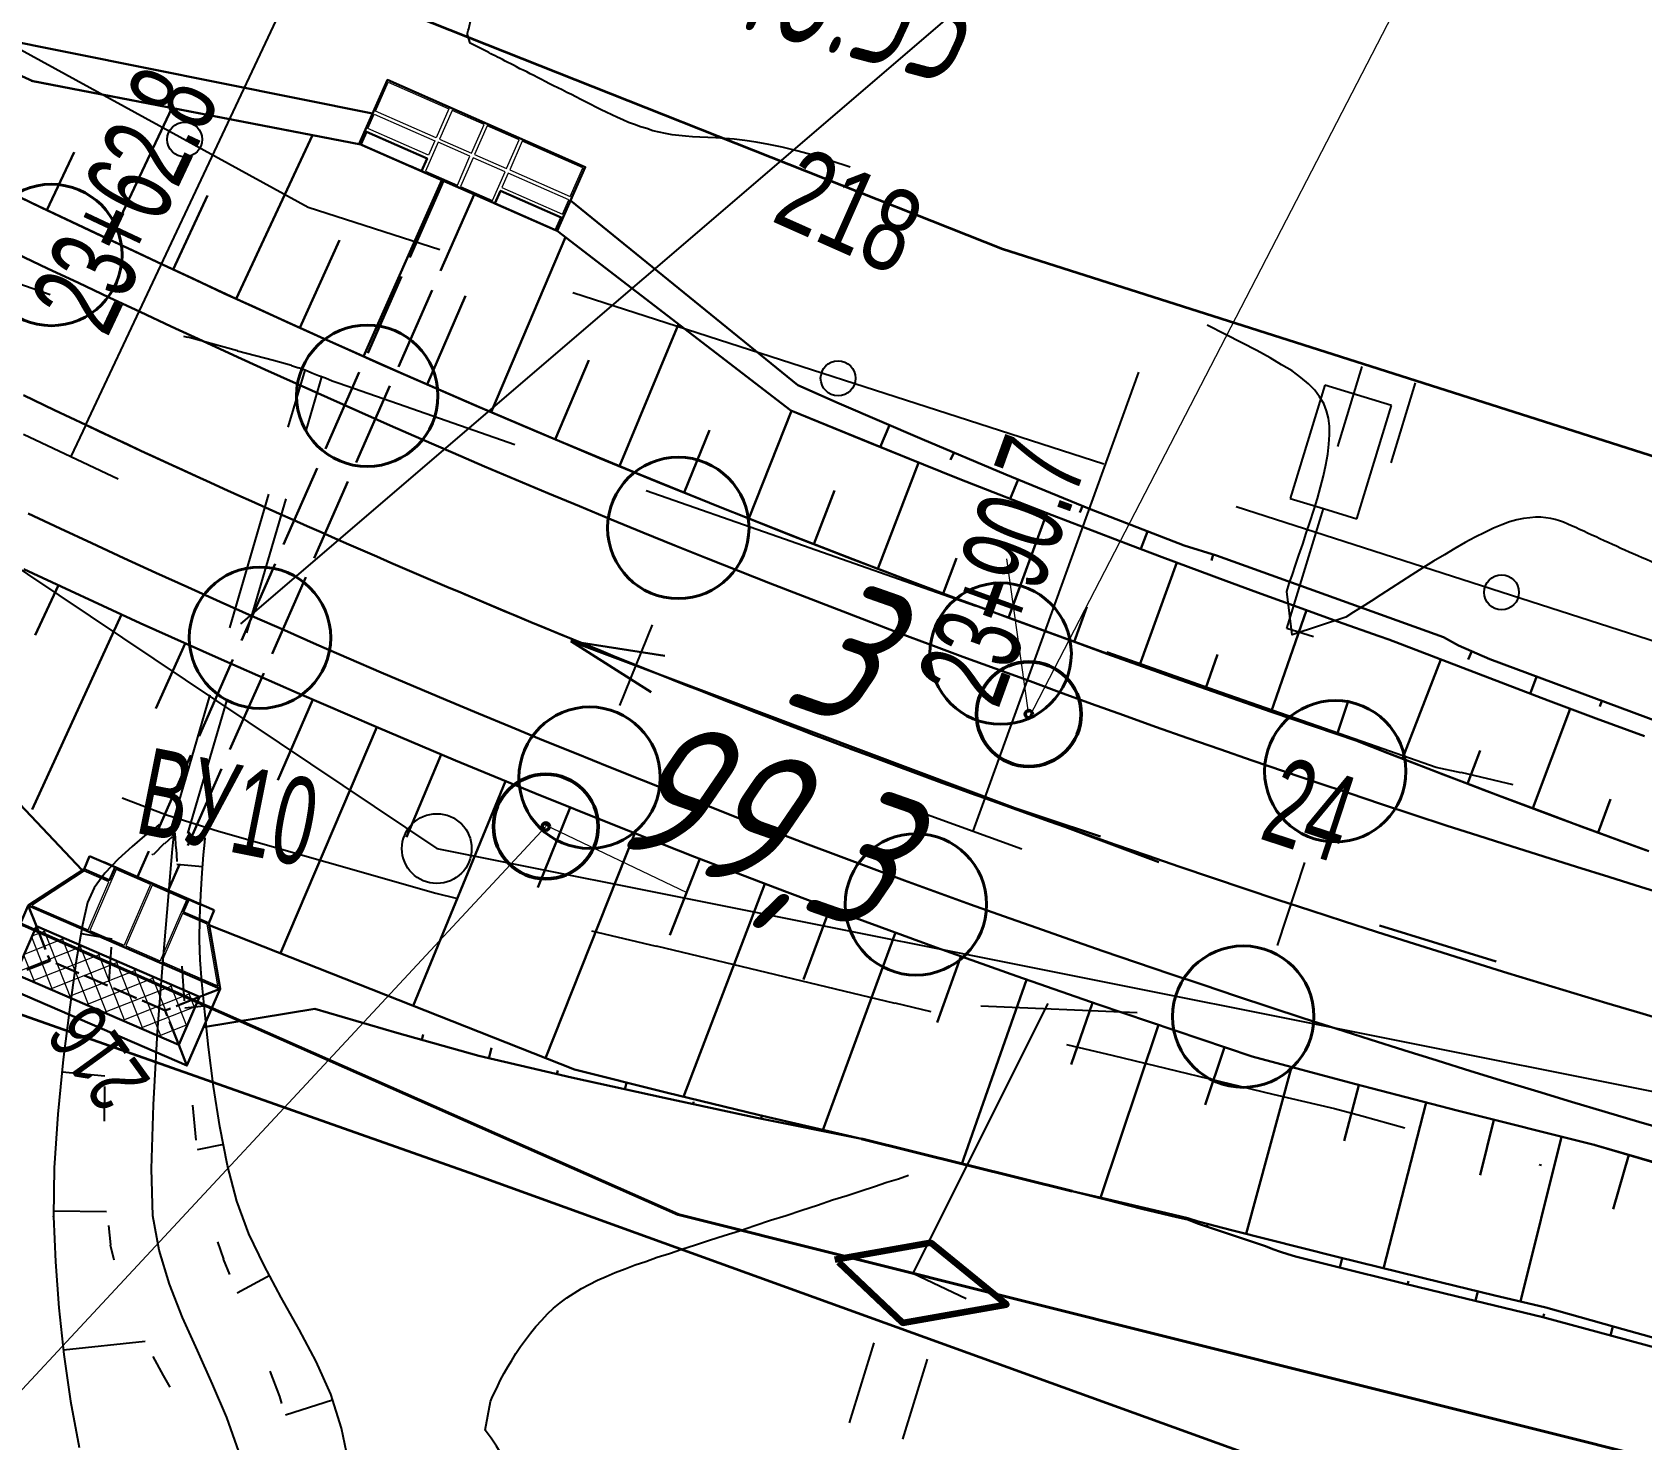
# Model space of a CAD drawing. Header units: millimetres. Extents: x -1799 to 6962, y -1020 to 4121.
# Drawn here: x 418.91 to 465.08, y 3120.15 to 3160.53 of the extents above; entities that cross this region are included whole.
import ezdxf

# ---------------------------------------------------------------- set-up
doc = ezdxf.new("R2010")
doc.units = ezdxf.units.MM
for name, pattern in [('ACAD_ISO02W100', [15, 12, -3]), ('CONTI', [0]), ('STROT', [1.7, 0.5, -1.2])]:
    doc.linetypes.add(name, pattern=pattern)
for name, color, linetype, lineweight in [('10', 1, 'Continuous', 35), ('геология', 7, 'Continuous', 20), ('КОПИЯ_ОСЬ_13_ОТКОСЫ', 7, 'Continuous', 30), ('Огражд-перила', 1, 'ограждение2', 40), ('ОСЬ_ВЕРХ_ПОКРЫТИЯ_ГРАНИЦЫ_ПОЛОС', 7, 'Continuous', 30), ('ОСЬ_ВЕРХ_ПОКРЫТИЯ_ОСЬ', 1, 'Continuous', 30), ('Трубы мет.', 7, 'ACAD_ISO02W100', 30), ('Уклоны ПЧ', 5, 'Continuous', 30)]:
    doc.layers.add(name, color=color, linetype=linetype, lineweight=lineweight)
for name, color, linetype in [('_Ростелеком', 6, 'Continuous'), ('GOR_BDEFAULT', 212, 'CONTI'), ('OBRIVDEFAULT', 32, 'CONTI'), ('PI_OTDEFAULT', 172, 'CONTI'), ('PI_TTDEFAULT', 5, 'CONTI'), ('PLN_O', 7, 'CONTI'), ('SIT_LDEFAULT', 7, 'CONTI'), ('USLZNDEFAULT', 7, 'CONTI'), ('ZAPSKDEFAULT', 7, 'CONTI'), ('КОПИЯ_ОСЬ_ТАНГЕНСЫ', 1, 'Continuous'), ('ОСЬ_ВЕРХ_ПОКРЫТИЯ_ПИКЕТЫ', 1, 'Continuous'), ('ОСЬ_ВЕРХ_ПОКРЫТИЯ_РАЗБИВКА_КРИВ', 1, 'Continuous'), ('ОСЬ_ВЕРХ_ПОКРЫТИЯ_ТАНГЕНСЫ', 1, 'Continuous'), ('разметка', 7, 'Continuous')]:
    doc.layers.add(name, color=color, linetype=linetype)
doc.styles.add('eskd', font='spds.shx', dxfattribs={"width": 1.2, "oblique": 15})
doc.styles.add('SHRFT', font='TXT', dxfattribs={"width": 3.5})
doc.styles.get("Standard").update_dxf_attribs({"font": 'arial.ttf'})
doc.styles.add('STYLE1', font='romand.shx', dxfattribs={"width": 0.9})
doc.styles.add('ГОСТ', font='', dxfattribs={"oblique": 15, "height": 4})
doc.styles.get('ГОСТ').set_extended_font_data('GOST type A')
doc.linetypes.add('кабель_связи_проект.', pattern='A,10,-1,["/",STYLE1,S=3,R=0,X=0,Y=-1.5],-4.1', length=15.1)
doc.linetypes.add('ограждение2', pattern='A,0.25,-0.1,[132,ltypeshp.shx,S=0.1,R=0,X=-0.1,Y=0],-0.1,1', length=1.45)

# ---------------------------------------------------------------- blocks, each defined once
blk = doc.blocks.new('BL_2011')
at = {"color": 0}
for p, q in [((0, 0), (0, 2.4)), ((1.6, 0), (1.6, 2.4))]:
    blk.add_line(p, q, dxfattribs=at)
blk = doc.blocks.new('BL_12')
at = {"color": 0}
for p, q in [((1, 7), (-1, 7)), ((-1, 7), (-1, 3.6)), ((1, 3.6), (1, 7)), ((-1, 3.6), (0, 3.6)), ((0, 0), (0, 3.6)), ((0, 3.6), (1, 3.6)), ((0.8, 0), (0, 0))]:
    blk.add_line(p, q, dxfattribs=at)
blk = doc.blocks.new('7')
at = {"layer": 'Огражд-перила', "linetype": 'Continuous'}
blk.add_circle((0, 0), 2.028, dxfattribs=at)
blk = doc.blocks.new('A$C26264B13')
at = {"layer": 'Трубы мет.', "linetype": 'Continuous'}
for points in [[(0, 31), (-20, 31), (-20, -31), (0, -31)], [(0, 30.5), (-4, 30.5), (-4, 11.5), (0, 11.5)], [(0, -30.5), (-4, -30.5), (-4, -11.5), (0, -11.5)]]:
    blk.add_lwpolyline(points, close=True, dxfattribs=at)
at = {"layer": 'Трубы мет.', "linetype": 'Continuous', "lineweight": 0}
for points in [[(-10.5, 30.5), (-19.5, 30.5), (-19.5, 11.5), (-10.5, 11.5)], [(-5, 30.5), (-9.5, 30.5), (-9.5, 11.5), (-5, 11.5)], [(-10.5, 10.5), (-19.5, 10.5), (-19.5, 0.5), (-10.5, 0.5)], [(-0.5, 10.5), (-9.5, 10.5), (-9.5, 0.5), (-0.5, 0.5)], [(-10.5, -0.5), (-19.5, -0.5), (-19.5, -10.5), (-10.5, -10.5)], [(-0.5, -0.5), (-9.5, -0.5), (-9.5, -10.5), (-0.5, -10.5)], [(-10.5, -30.5), (-19.5, -30.5), (-19.5, -11.5), (-10.5, -11.5)], [(-5, -30.5), (-9.5, -30.5), (-9.5, -11.5), (-5, -11.5)]]:
    blk.add_lwpolyline(points, close=True, dxfattribs=at)
blk = doc.blocks.new('A$C25637593')
at = {"layer": 'Трубы мет.', "linetype": 'Continuous', "lineweight": 0}
h = blk.add_hatch(dxfattribs=at)
h.set_pattern_fill('ANSI37', color=256, scale=64, angle=180, style=0)
h.set_pattern_definition([(225, (2253.2026, 3680.535), (5.656854, -5.656854), []), (315, (2253.2026, 3680.535), (5.656854, 5.656854), [])])
h.paths.add_polyline_path([(49, 51), (79, 51), (79, -51), (49, -51)])
at = {"layer": 'Трубы мет.', "linetype": 'Continuous'}
for points in [[(8, -39), (8, -39), (40, -60), (40, -60), (40, 60), (8, 39), (8, 39)], [(40, 60), (49, 51)], [(88, 60), (79, 51)], [(0, 39), (0, 23), (0, 0), (0, -23), (0, -39)], [(0, 23), (8, 23), (8, 39), (0, 39)], [(0, -23), (8, -23), (8, -39), (0, -39)], [(40, -60), (49, -51)], [(79, -51), (88, -60)]]:
    blk.add_lwpolyline(points, dxfattribs=at)
at = {"layer": 'Трубы мет.', "linetype": 'Continuous', "lineweight": 0}
for points in [[(39, 23), (39, 58.15), (9, 38.46), (9, 23)], [(9, -23), (9, -38.46), (39, -58.15), (39, -23)]]:
    blk.add_lwpolyline(points, close=True, dxfattribs=at)
at = {"layer": 'Трубы мет.', "linetype": 'Continuous'}
for points in [[(40, 60), (88, 60), (88, -60), (40, -60)], [(49, 51), (79, 51), (79, -51), (49, -51)]]:
    blk.add_lwpolyline(points, close=True, dxfattribs=at)
at = {"layer": 'Трубы мет.', "ltscale": 1.2}
for points in [[(49, 51), (64, 36)], [(79, 51), (64, 36)], [(64, 36), (64, -36)], [(49, -51), (64, -36)], [(64, -36), (79, -51)]]:
    blk.add_lwpolyline(points, dxfattribs=at)
at = {"layer": 'Трубы мет.', "linetype": 'Continuous', "lineweight": 0}
for points in [[(1, 22), (39, 22)], [(1, 22), (1, 0.5)], [(39, 0.5), (39, 22)], [(1, 0.5), (39, 0.5)], [(1, -0.5), (39, -0.5)], [(1, -0.5), (1, -22)], [(39, -22), (39, -0.5)], [(1, -22), (39, -22)]]:
    blk.add_lwpolyline(points, dxfattribs=at)
blk = doc.blocks.new('A$C2E0C0355')
at = {"lineweight": 30, "ltscale": 7}
blk.add_blockref('A$C25637593', (0, 0), dxfattribs=at)
blk = doc.blocks.new('Стрелка')
at = {"layer": 'Уклоны ПЧ', "ltscale": 2}
for points in [[(-0.023, -0.048), (-0.023, 17.972)], [(-0.023, -0.048), (-0.578, 2.622)], [(-0.023, -0.048), (0.532, 2.622)]]:
    blk.add_lwpolyline(points, dxfattribs=at)

msp = doc.modelspace()

# ---------------------------------------------------------------- linework, layer by layer
at = {"linetype": 'Continuous'}
msp.add_lwpolyline([(424.891, 3143.555), (482.601, 3193.023), (482.663, 3193.004)], dxfattribs=at)
at = {"layer": '10'}
for points in [[(-360.394, 3343.983), (-65.034, 3344.873), (87.156, 3350.873), (108.636, 3348.193), (148.576, 3330.113), (255.096, 3267.823), (280.326, 3251.413), (314.646, 3229.093), (366.256, 3197.313), (410.916, 3168.513), (446.736, 3154.313), (486.346, 3141.693), (517.016, 3127.883), (586.846, 3116.463), (604.336, 3112.893), (723.306, 3088.593), (842.106, 3064.313), (1030.226, 3025.883), (1104.976, 3010.613)], [(1051.206, 3001.583), (974.506, 3016.913), (912.266, 3029.913), (802.716, 3052.773), (731.246, 3067.833), (636.776, 3087.133), (493.456, 3112.213), (494.986, 3106.723), (485.316, 3108.343), (431.466, 3127.803), (399.286, 3139.153), (370.146, 3158.463), (256.956, 3237.543), (178.326, 3282.643), (135.316, 3306.773), (116.466, 3313.343), (93.106, 3317.063), (-267.684, 3313.813), (-292.894, 3314.103), (-344.734, 3319.753)]]:
    msp.add_lwpolyline(points, dxfattribs=at)
at = {"layer": '_Ростелеком', "linetype": 'кабель_связи_проект.', "lineweight": 40, "ltscale": 0.25}
msp.add_lwpolyline([(-352.028, 3321.936), (-297.634, 3315.251), (-195.845, 3318.278), (-97.479, 3322.38), (-4.692, 3324.984), (27.74, 3325.193), (61.866, 3322.861), (98.788, 3316.913), (116.517, 3313.689), (135.623, 3307.069), (148.036, 3301.674), (187.177, 3282.715), (226.028, 3259.145), (267.566, 3231.164), (320.962, 3194.89), (385.803, 3152.73), (396.282, 3145.909), (411.1, 3138.253), (437.432, 3126.614), (493.481, 3112.576), (557.684, 3101.613)], dxfattribs=at)
at = {"layer": '_Ростелеком', "ltscale": 0.25}
for points in [[(448.04, 3132.667), (444.168, 3124.927), (445.699, 3124.207)], [(446.119, 3132.598), (450.598, 3132.408)]]:
    msp.add_lwpolyline(points, dxfattribs=at)
at = {"layer": '_Ростелеком', "lineweight": 100, "ltscale": 0.25}
msp.add_lwpolyline([(442.03, 3125.241), (443.871, 3123.509), (446.857, 3124.031), (444.687, 3125.796), (441.929, 3125.308)], dxfattribs=at)
at = {"layer": 'GOR_BDEFAULT', "color": 212, "flags": 128}
for points, elevation in [([(442.372, 3156.659), (441.812, 3156.839), (441.312, 3156.999), (440.842, 3157.119), (440.422, 3157.229), (440.032, 3157.309), (439.672, 3157.369), (439.352, 3157.419), (439.042, 3157.459), (438.772, 3157.479), (438.512, 3157.499), (438.282, 3157.509), (438.052, 3157.519), (437.842, 3157.529), (437.642, 3157.539), (437.452, 3157.559), (437.262, 3157.579), (437.072, 3157.619), (436.892, 3157.659), (436.712, 3157.699), (436.532, 3157.759), (436.352, 3157.809), (436.182, 3157.879), (436.012, 3157.939), (435.852, 3158.009), (435.692, 3158.079), (435.532, 3158.159), (435.372, 3158.229), (435.222, 3158.299), (435.072, 3158.379), (434.932, 3158.449), (434.782, 3158.529), (434.642, 3158.599), (434.502, 3158.669), (434.372, 3158.739), (434.242, 3158.799), (434.112, 3158.869), (433.982, 3158.929), (433.862, 3158.989), (433.742, 3159.049), (433.622, 3159.109), (433.512, 3159.169), (433.402, 3159.229), (433.292, 3159.279), (433.192, 3159.329), (433.092, 3159.389), (432.992, 3159.439), (432.892, 3159.479), (432.802, 3159.529), (432.712, 3159.579), (432.632, 3159.619), (432.552, 3159.659), (432.472, 3159.699), (432.392, 3159.739), (432.322, 3159.779), (432.252, 3159.809), (432.182, 3159.849), (432.122, 3159.879), (432.062, 3159.909), (432.002, 3159.939), (431.952, 3159.969), (431.472, 3160.209), (431.392, 3160.459), (431.392, 3160.499), (431.402, 3160.539), (431.412, 3160.579), (431.432, 3160.619), (431.442, 3160.669), (431.452, 3160.709), (431.462, 3160.759), (431.472, 3160.799), (431.482, 3160.839), (431.492, 3160.869), (431.502, 3160.899), (431.502, 3160.929), (431.512, 3160.949)], 218), ([(538.222, 3124.879), (538.102, 3124.919), (537.962, 3124.969), (537.812, 3125.029), (537.642, 3125.089), (537.472, 3125.159), (537.282, 3125.219), (537.082, 3125.299), (536.882, 3125.369), (536.662, 3125.449), (536.442, 3125.529), (536.212, 3125.609), (535.982, 3125.699), (535.742, 3125.779), (535.502, 3125.869), (535.262, 3125.959), (535.012, 3126.039), (534.772, 3126.129), (534.522, 3126.219), (534.272, 3126.309), (534.022, 3126.389), (533.772, 3126.479), (533.522, 3126.559), (533.272, 3126.639), (533.022, 3126.719), (532.772, 3126.799), (532.522, 3126.879), (532.272, 3126.949), (532.022, 3127.019), (531.782, 3127.089), (531.532, 3127.149), (531.292, 3127.209), (531.052, 3127.269), (530.812, 3127.329), (530.572, 3127.379), (530.332, 3127.429), (530.082, 3127.479), (529.842, 3127.529), (529.592, 3127.579), (529.352, 3127.639), (529.092, 3127.689), (528.842, 3127.739), (528.582, 3127.799), (528.312, 3127.849), (528.042, 3127.919), (527.762, 3127.979), (527.482, 3128.049), (527.192, 3128.119), (526.902, 3128.199), (526.602, 3128.279), (526.292, 3128.359), (525.982, 3128.439), (525.672, 3128.529), (525.362, 3128.619), (525.042, 3128.709), (524.732, 3128.799), (524.412, 3128.889), (524.092, 3128.979), (523.772, 3129.079), (523.462, 3129.169), (523.142, 3129.259), (522.832, 3129.359), (522.522, 3129.449), (522.212, 3129.539), (521.912, 3129.639), (521.602, 3129.729), (521.302, 3129.819), (521.002, 3129.909), (520.712, 3129.999), (520.412, 3130.089), (520.122, 3130.179), (519.832, 3130.269), (519.542, 3130.359), (519.252, 3130.439), (518.972, 3130.529), (518.692, 3130.609), (518.412, 3130.699), (518.132, 3130.779), (517.862, 3130.869), (517.592, 3130.949), (517.312, 3131.029), (517.052, 3131.119), (516.782, 3131.199), (516.512, 3131.279), (516.252, 3131.359), (515.992, 3131.439), (515.732, 3131.519), (515.482, 3131.599), (515.222, 3131.669), (514.972, 3131.749), (514.722, 3131.829), (514.472, 3131.909), (514.222, 3131.979), (513.982, 3132.059), (513.732, 3132.139), (513.492, 3132.209), (513.252, 3132.279), (513.012, 3132.359), (512.772, 3132.429), (512.532, 3132.499), (512.292, 3132.569), (512.062, 3132.639), (511.822, 3132.699), (511.582, 3132.769), (511.342, 3132.829), (511.112, 3132.889), (510.872, 3132.949), (510.632, 3133.009), (510.392, 3133.069), (510.152, 3133.119), (509.912, 3133.179), (509.672, 3133.229), (509.432, 3133.279), (509.182, 3133.329), (508.942, 3133.379), (508.702, 3133.429), (508.452, 3133.479), (508.202, 3133.529), (507.962, 3133.579), (507.712, 3133.629), (507.462, 3133.679), (507.202, 3133.729), (506.952, 3133.779), (506.702, 3133.829), (506.442, 3133.879), (506.182, 3133.939), (505.932, 3133.989), (505.672, 3134.039), (505.412, 3134.089), (505.152, 3134.149), (504.892, 3134.199), (504.622, 3134.249), (504.362, 3134.309), (504.102, 3134.359), (503.832, 3134.419), (503.572, 3134.469), (503.302, 3134.529), (503.032, 3134.579), (502.772, 3134.639), (502.492, 3134.699), (502.222, 3134.759), (501.942, 3134.819), (501.652, 3134.879), (501.362, 3134.949), (501.072, 3135.019), (500.762, 3135.089), (500.452, 3135.159), (500.132, 3135.239), (499.802, 3135.329), (499.462, 3135.419), (499.112, 3135.509), (498.752, 3135.609), (498.382, 3135.709), (498.002, 3135.819), (497.622, 3135.929), (497.222, 3136.039), (496.832, 3136.159), (496.432, 3136.269), (496.032, 3136.389), (495.642, 3136.499), (495.242, 3136.609), (494.852, 3136.729), (494.472, 3136.829), (494.102, 3136.939), (493.732, 3137.039), (493.372, 3137.139), (493.032, 3137.229), (492.692, 3137.319), (492.372, 3137.399), (492.062, 3137.479), (491.762, 3137.549), (491.462, 3137.629), (491.172, 3137.689), (490.892, 3137.759), (490.622, 3137.819), (490.352, 3137.879), (490.092, 3137.939), (489.832, 3137.989), (489.572, 3138.049), (489.322, 3138.099), (489.072, 3138.159), (488.812, 3138.209), (488.562, 3138.259), (488.322, 3138.319), (488.072, 3138.369), (487.822, 3138.419), (487.582, 3138.469), (487.332, 3138.529), (487.092, 3138.579), (486.852, 3138.629), (486.612, 3138.679), (486.372, 3138.729), (486.132, 3138.779), (485.902, 3138.829), (485.662, 3138.879), (485.432, 3138.929), (485.202, 3138.979), (484.982, 3139.029), (484.752, 3139.079), (484.532, 3139.129), (484.312, 3139.179), (484.092, 3139.219), (483.872, 3139.269), (483.662, 3139.309), (483.442, 3139.359), (483.232, 3139.399), (483.032, 3139.449), (482.822, 3139.489), (482.622, 3139.529), (482.422, 3139.579), (482.222, 3139.619), (482.032, 3139.659), (481.842, 3139.699), (481.652, 3139.739), (481.462, 3139.769), (481.282, 3139.809), (481.102, 3139.849), (480.922, 3139.889), (480.752, 3139.929), (480.582, 3139.979), (480.412, 3140.019), (480.242, 3140.069), (480.082, 3140.109), (479.922, 3140.159), (479.762, 3140.209), (479.612, 3140.259), (479.452, 3140.319), (479.312, 3140.379), (479.162, 3140.439), (479.022, 3140.499), (478.882, 3140.559), (478.742, 3140.629), (478.602, 3140.689), (478.472, 3140.759), (478.342, 3140.829), (478.202, 3140.899), (478.082, 3140.969), (477.952, 3141.039), (477.822, 3141.109), (477.702, 3141.179), (477.572, 3141.249), (477.452, 3141.319), (477.322, 3141.379), (477.202, 3141.449), (477.082, 3141.519), (476.962, 3141.589), (476.842, 3141.649), (476.722, 3141.719), (476.602, 3141.779), (476.492, 3141.849), (476.372, 3141.909), (476.262, 3141.969), (476.142, 3142.039), (476.032, 3142.099), (475.912, 3142.159), (475.802, 3142.219), (475.692, 3142.279), (475.572, 3142.339), (475.462, 3142.399), (475.342, 3142.459), (475.222, 3142.519), (475.092, 3142.579), (474.962, 3142.639), (474.822, 3142.689), (474.682, 3142.749), (474.522, 3142.809), (474.352, 3142.859), (474.182, 3142.909), (473.982, 3142.969), (473.782, 3143.019), (473.562, 3143.069), (473.332, 3143.119), (473.082, 3143.169), (472.822, 3143.219), (472.552, 3143.269), (472.272, 3143.319), (471.982, 3143.369), (471.692, 3143.419), (471.402, 3143.469), (471.112, 3143.519), (470.822, 3143.569), (470.542, 3143.619), (470.262, 3143.669), (469.992, 3143.719), (469.722, 3143.769), (469.472, 3143.829), (469.242, 3143.879), (469.012, 3143.929), (468.802, 3143.989), (468.602, 3144.039), (468.412, 3144.099), (468.232, 3144.149), (468.062, 3144.209), (467.902, 3144.269), (467.742, 3144.319), (467.592, 3144.379), (467.442, 3144.439), (467.302, 3144.499), (467.162, 3144.549), (467.032, 3144.609), (466.892, 3144.669), (466.762, 3144.729), (466.622, 3144.779), (466.492, 3144.839), (466.362, 3144.899), (466.232, 3144.949), (466.102, 3145.009), (465.972, 3145.059), (465.842, 3145.119), (465.712, 3145.169), (465.582, 3145.229), (465.462, 3145.289), (465.332, 3145.339), (465.212, 3145.399), (465.082, 3145.449), (464.962, 3145.509), (464.832, 3145.559), (464.712, 3145.609), (464.592, 3145.669), (464.472, 3145.719), (464.352, 3145.779), (464.232, 3145.829), (464.112, 3145.889), (463.992, 3145.939), (463.872, 3145.989), (463.762, 3146.049), (463.642, 3146.099), (463.522, 3146.159), (463.412, 3146.209), (463.292, 3146.259), (463.182, 3146.319), (463.062, 3146.369), (462.952, 3146.419), (462.832, 3146.469), (462.712, 3146.509), (462.592, 3146.549), (462.462, 3146.579), (462.322, 3146.599), (462.182, 3146.619), (462.022, 3146.619), (461.862, 3146.599), (461.682, 3146.579), (461.492, 3146.539), (461.282, 3146.479), (461.062, 3146.399), (460.822, 3146.299), (460.572, 3146.179), (460.292, 3146.039), (460.012, 3145.889), (459.712, 3145.719), (459.412, 3145.539), (459.102, 3145.349), (458.792, 3145.159), (458.482, 3144.959), (458.182, 3144.769), (457.882, 3144.579), (457.592, 3144.389), (457.312, 3144.209), (457.052, 3144.039), (456.802, 3143.889), (456.582, 3143.749), (455.042, 3143.239), (454.892, 3144.479), (454.962, 3144.709), (455.052, 3144.969), (455.142, 3145.239), (455.242, 3145.529), (455.352, 3145.839), (455.452, 3146.159), (455.562, 3146.489), (455.672, 3146.819), (455.772, 3147.149), (455.862, 3147.479), (455.942, 3147.799), (456.012, 3148.119), (456.072, 3148.419), (456.102, 3148.709), (456.122, 3148.979), (456.122, 3149.229), (456.092, 3149.459), (456.032, 3149.669), (455.952, 3149.879), (455.832, 3150.069), (455.692, 3150.259), (455.512, 3150.439), (455.292, 3150.619), (455.042, 3150.809), (454.742, 3150.989), (454.412, 3151.189), (454.032, 3151.399), (453.602, 3151.619), (453.132, 3151.859), (452.612, 3152.119)], 218), ([(435.552, 3117.079), (435.142, 3117.229), (434.772, 3117.369), (434.442, 3117.509), (434.162, 3117.639), (433.922, 3117.769), (433.712, 3117.889), (433.542, 3117.999), (433.402, 3118.109), (433.282, 3118.219), (433.182, 3118.309), (433.102, 3118.409), (433.042, 3118.489), (432.992, 3118.579), (432.952, 3118.649), (432.922, 3118.719), (432.632, 3119.279), (432.412, 3119.649), (432.222, 3119.969), (432.072, 3120.199), (431.902, 3120.429), (432.052, 3121.249), (432.112, 3121.389), (432.182, 3121.539), (432.262, 3121.699), (432.342, 3121.869), (432.442, 3122.059), (432.552, 3122.239), (432.662, 3122.429), (432.782, 3122.629), (432.912, 3122.829), (433.052, 3123.019), (433.202, 3123.209), (433.352, 3123.399), (433.522, 3123.579), (433.692, 3123.759), (433.862, 3123.929), (434.052, 3124.079), (434.242, 3124.219), (434.452, 3124.359), (434.662, 3124.489), (434.882, 3124.609), (435.122, 3124.729), (435.372, 3124.839), (435.632, 3124.949), (435.912, 3125.059), (436.202, 3125.169), (436.512, 3125.269), (436.832, 3125.389), (437.182, 3125.499), (437.542, 3125.619), (437.932, 3125.739), (438.332, 3125.879), (438.752, 3126.009), (439.192, 3126.149), (439.632, 3126.299), (440.082, 3126.449), (440.532, 3126.589), (440.982, 3126.739), (441.432, 3126.879), (441.862, 3127.029), (442.282, 3127.159), (442.682, 3127.289), (443.062, 3127.419), (443.422, 3127.539), (443.752, 3127.639), (444.042, 3127.739)], 216)]:
    msp.add_lwpolyline(points, dxfattribs=dict(at, elevation=elevation))
at = {"layer": 'OBRIVDEFAULT', "color": 32}
for p, q in [((422.412, 3137.689, 215.484), (422.132, 3137.479, 215.502)), ((422.552, 3137.799, 215.475), (422.412, 3137.689, 215.484)), ((421.772, 3137.169, 215.526), (421.372, 3136.809, 215.553)), ((422.132, 3137.479, 215.502), (421.772, 3137.169, 215.526)), ((423.822, 3136.929, 215.247), (423.862, 3137.289, 215.217)), ((423.862, 3137.289, 215.217), (423.872, 3137.419, 215.206)), ((421.372, 3136.809, 215.553), (420.992, 3136.399, 215.581)), ((423.782, 3136.409, 215.29), (423.822, 3136.929, 215.247)), ((420.992, 3136.399, 215.581), (420.682, 3135.979, 215.607)), ((423.792, 3136.589), (423.052, 3136.649)), ((423.742, 3135.779, 215.341), (423.782, 3136.409, 215.29)), ((420.682, 3135.979, 215.607), (420.492, 3135.559, 215.63)), ((423.712, 3135.119, 215.396), (423.742, 3135.779, 215.341)), ((420.492, 3135.559, 215.63), (420.352, 3134.919, 215.684)), ((420.352, 3134.919, 215.684), (420.172, 3133.889, 215.77)), ((423.702, 3134.479, 215.449), (423.712, 3135.119, 215.396)), ((420.312, 3134.669), (421.192, 3134.519)), ((423.722, 3133.919, 215.495), (423.702, 3134.479, 215.449)), ((423.772, 3133.289, 215.452), (423.722, 3133.919, 215.495)), ((420.172, 3133.889, 215.77), (419.982, 3132.559, 215.88)), ((423.862, 3132.429, 215.394), (423.772, 3133.289, 215.452)), ((419.982, 3132.559, 215.88), (419.792, 3131.059, 216.004)), ((423.842, 3132.589), (423.282, 3132.529)), ((423.962, 3131.409, 215.324), (423.862, 3132.429, 215.394)), ((424.112, 3130.289, 215.248), (423.962, 3131.409, 215.324)), ((419.792, 3131.059, 216.004), (419.642, 3129.489, 216.133)), ((419.762, 3130.709), (420.992, 3130.589)), ((424.292, 3129.139, 215.169), (424.112, 3130.289, 215.248)), ((419.642, 3129.489, 216.133), (419.542, 3127.949, 216.26)), ((424.512, 3128.019, 215.092), (424.292, 3129.139, 215.169)), ((424.392, 3128.619), (423.642, 3128.469)), ((419.542, 3127.949, 216.26), (419.522, 3126.559, 216.374)), ((424.772, 3126.999, 215.021), (424.512, 3128.019, 215.092)), ((425.122, 3126.059, 214.882), (424.772, 3126.999, 215.021)), ((419.522, 3126.719), (421.042, 3126.699)), ((419.522, 3126.559, 216.374), (419.572, 3125.259, 216.287)), ((425.562, 3125.149, 214.74), (425.122, 3126.059, 214.882)), ((419.572, 3125.259, 216.287), (419.672, 3123.939, 216.198)), ((426.052, 3124.229, 214.596), (425.562, 3125.149, 214.74)), ((425.722, 3124.859), (424.782, 3124.359)), ((426.562, 3123.319, 214.451), (426.052, 3124.229, 214.596)), ((419.672, 3123.939, 216.198), (419.812, 3122.599, 216.108)), ((427.052, 3122.399, 214.306), (426.562, 3123.319, 214.451)), ((419.802, 3122.729), (422.152, 3122.979)), ((419.812, 3122.599, 216.108), (420.002, 3121.259, 216.018)), ((427.472, 3121.459, 214.163), (427.052, 3122.399, 214.306)), ((427.782, 3120.489, 214.021), (427.472, 3121.459, 214.163)), ((420.002, 3121.259, 216.018), (420.252, 3119.929, 215.927)), ((427.522, 3121.289), (426.172, 3120.859)), ((428.152, 3118.719, 213.664), (427.782, 3120.489, 214.021))]:
    msp.add_line(p, q, dxfattribs=at)
at = {"layer": 'PI_TTDEFAULT', "color": 5}
msp.add_point((419.522, 3126.559, 216.374), dxfattribs=at)
at = {"layer": 'PLN_O'}
for p, q in [((416.262, 3161.289), (426.822, 3155.509)), ((426.822, 3155.509), (430.602, 3154.289)), ((434.412, 3153.059), (449.642, 3148.149)), ((453.442, 3146.919), (468.672, 3142.009))]:
    msp.add_line(p, q, dxfattribs=at)
for centre in [(423.282, 3157.449), (442.022, 3150.599), (461.052, 3144.459)]:
    msp.add_circle(centre, 0.5, dxfattribs=at)
at = {"layer": 'SIT_LDEFAULT', "color": 7}
for p, q in [((419.422, 3152.989), (418.362, 3153.369)), ((423.372, 3151.769), (423.252, 3151.799)), ((424.792, 3151.389), (423.372, 3151.779)), ((425.832, 3151.109), (424.792, 3151.379)), ((426.342, 3150.969), (425.832, 3151.109)), ((426.252, 3149.199), (426.732, 3150.829)), ((426.542, 3150.889), (426.342, 3150.959)), ((426.732, 3150.829), (426.542, 3150.899)), ((426.932, 3150.749), (426.732, 3150.829)), ((426.752, 3149.059), (427.222, 3150.669)), ((427.122, 3150.669), (426.932, 3150.749)), ((427.322, 3150.599), (427.122, 3150.669)), ((427.512, 3150.519), (427.322, 3150.599)), ((427.712, 3150.449), (427.512, 3150.519)), ((429.602, 3149.789), (427.712, 3150.449)), ((432.752, 3148.689), (429.602, 3149.789)), ((440.292, 3146.049), (436.522, 3147.369)), ((424.572, 3143.439), (425.692, 3147.279)), ((425.062, 3143.299), (426.192, 3147.139)), ((445.962, 3144.059), (440.292, 3146.049)), ((453.012, 3141.589), (449.732, 3142.739)), ((422.892, 3137.679), (424.012, 3141.519)), ((423.372, 3137.539), (424.502, 3141.379)), ((457.452, 3140.039), (453.012, 3141.589)), ((459.172, 3139.439), (457.452, 3140.039)), ((459.892, 3139.279), (459.172, 3139.439)), ((461.382, 3138.939), (459.892, 3139.289)), ((421.492, 3138.569), (422.762, 3138.079)), ((422.762, 3138.079), (424.252, 3137.609)), ((422.942, 3137.609), (422.992, 3137.559)), ((424.252, 3137.609), (430.482, 3135.829)), ((422.692, 3137.259), (422.382, 3136.939)), ((422.922, 3137.449), (422.702, 3137.249)), ((423.002, 3137.539), (422.922, 3137.469)), ((422.922, 3136.999), (422.972, 3137.479)), ((422.992, 3137.559), (423.012, 3137.539)), ((423.032, 3137.099), (423.012, 3137.539)), ((422.372, 3136.949), (422.352, 3136.919)), ((422.812, 3135.729), (422.922, 3136.999)), ((423.062, 3136.739), (423.042, 3137.099)), ((430.482, 3135.829), (431.072, 3135.689)), ((422.662, 3133.929), (422.812, 3135.729)), ((434.952, 3134.749), (436.802, 3134.309)), ((421.172, 3134.279), (421.112, 3133.439)), ((422.502, 3131.849), (422.662, 3133.929)), ((436.802, 3134.319), (443.652, 3132.679)), ((421.112, 3133.439), (421.102, 3133.289)), ((423.272, 3132.739), (423.212, 3133.739)), ((443.652, 3132.689), (444.682, 3132.439)), ((422.382, 3129.759), (422.502, 3131.849)), ((448.572, 3131.489), (449.912, 3131.169)), ((449.912, 3131.169), (454.492, 3130.069)), ((420.982, 3130.199), (420.972, 3129.289)), ((420.982, 3130.289), (420.982, 3130.199)), ((422.332, 3127.919), (422.382, 3129.759)), ((423.612, 3128.749), (423.512, 3129.749)), ((454.492, 3130.069), (456.262, 3129.649)), ((456.262, 3129.649), (457.042, 3129.439)), ((457.042, 3129.439), (458.282, 3129.099)), ((422.372, 3126.579), (422.332, 3127.919)), ((462.132, 3128.049), (462.202, 3128.029)), ((422.552, 3125.589), (422.372, 3126.579)), ((421.092, 3126.299), (421.152, 3125.739)), ((421.142, 3125.739), (421.252, 3125.309)), ((422.842, 3124.619), (422.552, 3125.589)), ((424.402, 3125.329), (424.232, 3125.829)), ((424.572, 3124.889), (424.392, 3125.329)), ((423.222, 3123.659), (422.842, 3124.619)), ((423.652, 3122.709), (423.222, 3123.659)), ((422.372, 3122.539), (422.662, 3121.999)), ((424.082, 3121.749), (423.652, 3122.709)), ((422.662, 3121.999), (422.852, 3121.659)), ((426.012, 3121.389), (425.732, 3122.119)), ((424.492, 3120.789), (424.082, 3121.749)), ((426.072, 3121.189), (426.012, 3121.389)), ((424.832, 3119.819), (424.492, 3120.789))]:
    msp.add_line(p, q, dxfattribs=at)
at = {"layer": 'геология', "color": 1, "linetype": 'Continuous'}
for p, q in [((446.848, 3145.422), (447.47, 3141.011)), ((437.698, 3135.841), (433.615, 3137.787))]:
    msp.add_line(p, q, dxfattribs=at)
msp.add_lwpolyline([(463.125, 3171.098), (447.494, 3140.862)], dxfattribs=at)
at = {"layer": 'геология', "color": 1, "ltscale": 7}
msp.add_lwpolyline([(410.725, 3113.109), (433.64, 3137.741)], dxfattribs=at)
at = {"layer": 'геология', "color": 1, "linetype": 'Continuous', "lineweight": 50}
for centre, radius in [((447.494, 3140.965), 1.5), ((447.494, 3140.965), 0.103), ((433.64, 3137.741), 1.5), ((433.64, 3137.741), 0.103)]:
    msp.add_circle(centre, radius, dxfattribs=at)
at = {"layer": 'КОПИЯ_ОСЬ_13_ОТКОСЫ'}
for p, q in [((421.138, 3154.572), (422.916, 3158.349)), ((424.761, 3152.877), (426.948, 3157.572)), ((419.328, 3155.424), (420.109, 3157.082)), ((428.405, 3151.228), (430.657, 3156.283)), ((422.948, 3153.722), (423.935, 3155.842)), ((426.58, 3152.047), (427.724, 3154.558)), ((432.07, 3149.625), (434.205, 3154.644)), ((430.235, 3150.421), (431.34, 3152.959)), ((435.757, 3148.074), (437.449, 3152.15)), ((433.91, 3148.843), (434.876, 3151.114)), ((439.464, 3146.573), (440.686, 3149.661)), ((437.608, 3147.318), (438.336, 3149.113)), ((441.325, 3145.841), (441.92, 3147.381))]:
    msp.add_line(p, q, dxfattribs=at)
for points in [[(240.334, 3256.047), (331.004, 3195.01), (339.282, 3189.4), (345.239, 3185.342), (351.784, 3181.056), (355.575, 3178.592), (362.085, 3174.389), (368.704, 3170.141), (372.965, 3167.43), (375.534, 3165.818), (379.143, 3163.57), (381.125, 3162.346), (388.056, 3158.123), (392.297, 3155.288), (396.56, 3152.488), (398.328, 3151.467), (403.663, 3148.442), (405.006, 3147.698), (409.965, 3145.018), (411.328, 3144.301), (414.247, 3142.792), (416.414, 3140.636), (420.343, 3136.49), (420.343, 3136.49)], [(417.67, 3159.689), (418.927, 3159.118)], [(417.526, 3156.29), (417.754, 3156.179), (419.084, 3155.539), (422.644, 3153.863), (424.904, 3152.811), (427.172, 3151.777), (429.45, 3150.763), (431.736, 3149.767), (434.03, 3148.792), (436.333, 3147.835), (438.643, 3146.898), (440.962, 3145.981), (443.166, 3145.13)], [(440.867, 3150.405), (442.054, 3149.879), (444.437, 3148.849), (446.829, 3147.84), (449.23, 3146.852), (451.948, 3145.799), (452.878, 3145.513), (452.878, 3145.513), (459.383, 3143.174), (459.383, 3143.174), (459.383, 3143.174), (459.383, 3143.174), (459.383, 3143.174), (459.819, 3142.938), (460.716, 3142.54), (466.68, 3140.322)], [(440.668, 3149.675), (442.884, 3148.762), (445.517, 3147.706), (448.161, 3146.675), (450.407, 3145.815), (451.317, 3145.47), (453.142, 3144.789), (454.056, 3144.452), (455.431, 3143.953), (456.349, 3143.622), (457.544, 3143.197), (457.821, 3143.104), (462.391, 3141.354), (463.769, 3140.841), (465.149, 3140.333)], [(440.668, 3149.675), (442.884, 3148.762), (445.517, 3147.706), (448.161, 3146.675), (450.407, 3145.815), (451.317, 3145.47), (453.142, 3144.789), (454.056, 3144.452), (455.431, 3143.953), (456.349, 3143.622), (457.544, 3143.197), (457.821, 3143.104), (462.391, 3141.354), (463.769, 3140.841), (465.149, 3140.333)], [(443.5, 3149.251), (443.229, 3148.622)], [(445.339, 3148.465), (445.25, 3148.255)], [(443.166, 3145.13), (444.33, 3148.178)], [(447.184, 3147.692), (446.955, 3147.142)], [(449.033, 3146.932), (448.958, 3146.748)], [(446.913, 3143.729), (448.013, 3146.732)], [(450.897, 3146.206), (450.702, 3145.703)], [(445.037, 3144.423), (445.418, 3145.442)], [(452.782, 3145.543), (452.73, 3145.371)], [(418.669, 3145.125), (422.007, 3143.578), (424.255, 3142.567), (426.511, 3141.573), (428.775, 3140.597), (431.047, 3139.64), (433.326, 3138.7), (435.613, 3137.778), (437.907, 3136.875), (440.208, 3135.99), (442.516, 3135.123), (444.831, 3134.275), (447.152, 3133.445), (449.48, 3132.633), (453.901, 3131.149), (456.837, 3130.358), (459.78, 3129.592), (463.709, 3128.611), (469.433, 3126.956)], [(443.166, 3145.13), (443.288, 3145.083), (445.621, 3144.205), (448.885, 3143.008), (450.734, 3142.338), (451.661, 3142.008), (453.518, 3141.356), (454.448, 3141.034), (456.312, 3140.399), (456.873, 3140.21), (457.791, 3139.85), (459.634, 3139.14), (460.557, 3138.788), (462.407, 3138.092), (463.334, 3137.747), (465.191, 3137.066)], [(450.672, 3142.361), (451.74, 3145.313)], [(419.658, 3144.662), (418.99, 3143.23)], [(421.473, 3143.822), (418.908, 3138.232)], [(448.791, 3143.042), (449.16, 3144.042)], [(454.446, 3141.035), (455.453, 3143.945)], [(423.294, 3142.996), (422.454, 3141.126)], [(452.557, 3141.693), (452.904, 3142.68)], [(460.197, 3142.77), (460.092, 3142.533)], [(458.211, 3139.688), (459.309, 3142.534)], [(462.058, 3142.04), (461.876, 3141.551)], [(426.954, 3141.381), (425.951, 3139.069)], [(456.339, 3140.39), (456.666, 3141.363)], [(463.933, 3141.343), (463.872, 3141.18)], [(461.949, 3138.264), (463.022, 3141.119)], [(428.791, 3140.591), (426.027, 3134.105)], [(460.078, 3138.97), (460.44, 3139.92)], [(430.633, 3139.812), (429.641, 3137.441)], [(432.481, 3139.046), (429.831, 3132.601)], [(463.824, 3137.568), (464.174, 3138.522)], [(434.333, 3138.292), (433.406, 3135.994)], [(436.19, 3137.549), (433.634, 3131.097)], [(438.052, 3136.819), (437.201, 3134.628)], [(439.918, 3136.1), (437.588, 3129.987)], [(441.789, 3135.394), (441.026, 3133.351)], [(423.982, 3134.913), (434.461, 3130.77), (434.461, 3130.77), (434.461, 3130.77), (437.091, 3130.109), (439.726, 3129.47), (442.692, 3128.78)], [(443.665, 3134.699), (441.588, 3129.034)], [(445.545, 3134.017), (444.865, 3132.124)], [(447.429, 3133.347), (445.562, 3128.042)], [(423.822, 3131.985), (427.017, 3132.511), (429.365, 3131.826), (431.718, 3131.16), (434.372, 3130.546), (437.032, 3129.956), (439.696, 3129.389), (442.692, 3128.78)], [(449.318, 3132.689), (448.707, 3130.916)], [(451.214, 3132.051), (449.55, 3127.094)], [(430.081, 3131.622), (430.124, 3131.773)], [(432.009, 3131.092), (432.079, 3131.391)], [(453.11, 3131.415), (452.555, 3129.762)], [(433.958, 3130.641), (433.98, 3130.74)], [(455.025, 3130.843), (453.731, 3126.057)], [(435.909, 3130.202), (435.951, 3130.392)], [(456.957, 3130.326), (456.535, 3128.728)], [(437.863, 3129.776), (437.877, 3129.84)], [(458.893, 3129.821), (457.664, 3125.065)], [(439.82, 3129.363), (439.836, 3129.444)], [(460.831, 3129.33), (460.435, 3127.741)], [(441.78, 3128.965), (441.785, 3128.992)], [(462.772, 3128.845), (461.591, 3124.122)], [(464.702, 3128.324), (464.251, 3126.765)], [(448.732, 3127.284), (449.74, 3127.05), (451.25, 3126.696), (452.055, 3126.51), (452.349, 3126.417), (453.345, 3126.156), (456.334, 3125.395), (459.329, 3124.659), (460.826, 3124.302), (462.323, 3123.95), (464.291, 3123.392), (465.768, 3122.979)], [(448.732, 3127.284), (449.734, 3127.033), (450.735, 3126.777), (451.74, 3126.54), (452.041, 3126.467), (452.33, 3126.357), (454.28, 3125.705), (454.492, 3125.621), (454.708, 3125.545), (454.925, 3125.475), (455.145, 3125.411), (456.253, 3125.13), (458.248, 3124.634), (459.745, 3124.269), (462.24, 3123.671), (464.214, 3123.129), (467.178, 3122.334)], [(452.598, 3126.267), (452.624, 3126.345)], [(454.49, 3125.622), (454.5, 3125.648)], [(456.417, 3125.089), (456.484, 3125.358)], [(458.358, 3124.607), (458.38, 3124.697)], [(460.302, 3124.135), (460.368, 3124.411)], [(462.247, 3123.67), (462.272, 3123.761)], [(464.175, 3123.14), (464.248, 3123.404)]]:
    msp.add_lwpolyline(points, dxfattribs=at)
at = {"layer": 'КОПИЯ_ОСЬ_13_ОТКОСЫ', "ltscale": 7}
for points in [[(417.811, 3160.373), (428.672, 3158.194)], [(428.335, 3157.304), (418.883, 3159.135)], [(444.331, 3148.181), (440.668, 3149.675), (433.965, 3154.828), (428.335, 3157.304), (418.927, 3159.118)], [(440.867, 3150.405), (434.347, 3155.698)], [(433.965, 3154.828), (440.668, 3149.675)]]:
    msp.add_lwpolyline(points, dxfattribs=at)
at = {"layer": 'КОПИЯ_ОСЬ_13_ОТКОСЫ', "lineweight": 40, "ltscale": 7}
msp.add_lwpolyline([(442.692, 3128.78), (448.732, 3127.284)], dxfattribs=at)
at = {"layer": 'КОПИЯ_ОСЬ_ТАНГЕНСЫ'}
for p, q in [((127.011, 3340.438), (430.512, 3137.109)), ((430.512, 3137.109), (1323.412, 2958.739))]:
    msp.add_line(p, q, dxfattribs=at)
msp.add_circle((430.512, 3137.109), 1, dxfattribs=at)
at = {"layer": 'ОСЬ_ВЕРХ_ПОКРЫТИЯ_ГРАНИЦЫ_ПОЛОС', "linetype": 'Continuous'}
for points in [[(418.294, 3155.919), (419.162, 3155.502), (420.03, 3155.088), (420.9, 3154.677), (421.771, 3154.269), (422.643, 3153.863), (423.53, 3153.447), (424.418, 3153.035), (425.308, 3152.625), (426.199, 3152.218), (427.091, 3151.813), (427.985, 3151.412), (428.88, 3151.014), (429.776, 3150.619), (430.674, 3150.227), (431.572, 3149.838), (432.472, 3149.452), (433.374, 3149.068), (434.277, 3148.688), (435.181, 3148.311), (436.086, 3147.937), (436.992, 3147.565), (437.9, 3147.197), (438.809, 3146.832), (439.719, 3146.47), (440.63, 3146.111), (441.542, 3145.755), (442.456, 3145.402), (443.371, 3145.052), (444.287, 3144.705), (445.204, 3144.361), (446.122, 3144.02), (447.042, 3143.682), (447.962, 3143.347), (448.848, 3143.021), (449.735, 3142.698), (450.623, 3142.378), (451.513, 3142.061), (452.403, 3141.746), (453.295, 3141.433), (454.188, 3141.124), (455.081, 3140.817), (455.976, 3140.512), (456.872, 3140.21), (457.708, 3139.883), (458.544, 3139.559), (459.382, 3139.236), (460.221, 3138.915), (461.061, 3138.597), (461.902, 3138.281), (462.744, 3137.966), (463.587, 3137.654), (464.431, 3137.344), (465.276, 3137.035)], [(466.008, 3135.718), (465.071, 3136.005), (464.134, 3136.294), (463.199, 3136.585), (462.264, 3136.878), (461.331, 3137.175), (460.398, 3137.473), (459.466, 3137.774), (458.536, 3138.078), (457.606, 3138.385), (456.677, 3138.694), (455.75, 3139.006), (454.823, 3139.32), (453.898, 3139.637), (452.973, 3139.957), (452.05, 3140.28), (451.128, 3140.605), (450.207, 3140.934), (449.287, 3141.265), (448.369, 3141.599), (447.452, 3141.937), (446.527, 3142.273), (445.603, 3142.613), (444.68, 3142.955), (443.758, 3143.301), (442.837, 3143.65), (441.918, 3144.002), (440.999, 3144.356), (440.082, 3144.714), (439.166, 3145.075), (438.252, 3145.439), (437.338, 3145.806), (436.426, 3146.176), (435.515, 3146.55), (434.605, 3146.926), (433.697, 3147.305), (432.789, 3147.687), (431.883, 3148.072), (430.979, 3148.46), (430.075, 3148.851), (429.173, 3149.246), (428.272, 3149.643), (427.373, 3150.043), (426.475, 3150.446), (425.578, 3150.852), (424.682, 3151.261), (423.788, 3151.673), (422.896, 3152.088), (422.004, 3152.506), (421.118, 3152.918), (420.233, 3153.333), (419.349, 3153.751), (418.467, 3154.171)]]:
    msp.add_lwpolyline(points, dxfattribs=at)
at = {"layer": 'ОСЬ_ВЕРХ_ПОКРЫТИЯ_ГРАНИЦЫ_ПОЛОС', "linetype": 'Continuous', "lineweight": 30}
for points in [[(465.958, 3128.991), (464.992, 3129.274), (464.026, 3129.56), (463.061, 3129.848), (462.097, 3130.139), (461.133, 3130.432), (460.17, 3130.728), (459.207, 3131.027), (458.246, 3131.328), (457.285, 3131.632), (456.325, 3131.939), (455.365, 3132.249), (454.407, 3132.562), (453.449, 3132.877), (452.492, 3133.196), (451.536, 3133.517), (450.581, 3133.841), (449.627, 3134.169), (448.674, 3134.499), (447.722, 3134.833), (446.77, 3135.169), (445.82, 3135.509), (444.871, 3135.852), (443.923, 3136.198), (442.976, 3136.547), (442.03, 3136.9), (441.085, 3137.255), (440.142, 3137.614), (439.199, 3137.976), (438.258, 3138.341), (437.319, 3138.709), (436.38, 3139.08), (435.443, 3139.455), (434.506, 3139.832), (433.572, 3140.213), (432.638, 3140.597), (431.706, 3140.983), (430.775, 3141.373), (429.845, 3141.766), (428.917, 3142.163), (427.99, 3142.562), (427.064, 3142.964), (426.14, 3143.37), (425.217, 3143.778), (424.295, 3144.19), (423.375, 3144.604), (422.456, 3145.022), (421.538, 3145.443), (420.622, 3145.866), (419.708, 3146.293), (418.795, 3146.723)], [(465.678, 3128.031), (464.71, 3128.315), (463.741, 3128.601), (463.716, 3128.609)]]:
    msp.add_lwpolyline(points, dxfattribs=at)
at = {"layer": 'ОСЬ_ВЕРХ_ПОКРЫТИЯ_ОСЬ'}
msp.add_lwpolyline([(418.657, 3150.111), (419.55, 3149.685), (420.444, 3149.262), (420.444, 3149.262, 0.023279), (446.227, 3138.551), (446.227, 3138.551), (447.158, 3138.216), (448.089, 3137.884), (449.022, 3137.556), (449.956, 3137.23), (450.891, 3136.907), (451.826, 3136.586), (452.763, 3136.269), (453.701, 3135.955), (454.64, 3135.643), (455.579, 3135.335), (456.52, 3135.029), (457.461, 3134.725), (458.403, 3134.425), (459.346, 3134.127), (460.29, 3133.832), (461.235, 3133.539), (462.18, 3133.249), (463.127, 3132.961), (464.074, 3132.676), (465.022, 3132.394), (465.97, 3132.113)], format="xyb", dxfattribs=at)
at = {"layer": 'ОСЬ_ВЕРХ_ПОКРЫТИЯ_ПИКЕТЫ'}
for p, q in [((435.765, 3141.211), (436.699, 3143.53)), ((454.628, 3134.331), (455.409, 3136.706)), ((454.628, 3134.331), (455.409, 3136.706))]:
    msp.add_line(p, q, dxfattribs=at)
at = {"layer": 'ОСЬ_ВЕРХ_ПОКРЫТИЯ_РАЗБИВКА_КРИВ'}
for p, q in [((420.444, 3149.262), (425.984, 3161.022)), ((446.227, 3138.551), (450.65, 3150.776)), ((420.444, 3149.262), (420.017, 3148.357)), ((418.661, 3148.997), (421.374, 3147.718)), ((446.227, 3138.551), (445.887, 3137.611)), ((444.476, 3138.121), (447.297, 3137.101))]:
    msp.add_line(p, q, dxfattribs=at)
at = {"layer": 'ОСЬ_ВЕРХ_ПОКРЫТИЯ_ТАНГЕНСЫ'}
for p, q in [((127.011, 3340.438), (430.512, 3137.109)), ((430.512, 3137.109), (1323.412, 2958.739))]:
    msp.add_line(p, q, dxfattribs=at)
msp.add_circle((430.512, 3137.109), 1, dxfattribs=at)
at = {"layer": 'разметка', "linetype": 'STROT', "lineweight": 30, "ltscale": 7}
msp.add_lwpolyline([(-644.712, 3539.457), (-644.712, 3539.457, 0.010848), (-599.218, 3492.376, 0.026039), (-521.301, 3423.363, 0.004471), (-497.653, 3404.904, 0.012597), (-469.145, 3383.51, 0.122053), (-334.333, 3332.011, 0.036279), (-244.445, 3330.034), (-14.072, 3336.487, -0.037498), (75.817, 3334.51, -0.079736), (167.163, 3308.131, -0.037499), (244.267, 3261.883), (343.34, 3195.51, 0.037498), (420.444, 3149.262, 0.023279), (446.227, 3138.551, 0.037464), (533.405, 3116.555), (1022.921, 3018.767), (1022.921, 3018.767)], format="xyb", dxfattribs=at)
at = {"layer": 'Трубы мет.', "linetype": 'Continuous'}
msp.add_lwpolyline([(431.127, 3156.076), (433.965, 3154.828), (434.77, 3156.659), (429.095, 3159.155), (428.29, 3157.324)], close=True, dxfattribs=at)
for points in [[(432.5, 3155.473), (431.127, 3156.076), (429.754, 3156.68)], [(423.721, 3135.508), (422.348, 3136.112), (420.975, 3136.715)]]:
    msp.add_lwpolyline(points, dxfattribs=at)
at = {"layer": 'Трубы мет.', "ltscale": 0.2}
for points in [[(430.704, 3156.262), (430.704, 3156.262), (421.925, 3136.298)], [(431.585, 3155.875), (431.585, 3155.875), (422.805, 3135.91)]]:
    msp.add_lwpolyline(points, dxfattribs=at)

# ---------------------------------------------------------------- block references
at = {"layer": 'USLZNDEFAULT', "color": 7, "rotation": 342.9999999999999}
msp.add_blockref('BL_12', (454.892, 3143.419), dxfattribs=at)
at = {"layer": 'ZAPSKDEFAULT', "color": 7, "rotation": 342.9999999999999}
for p in [(456.352, 3148.639), (442.352, 3120.639)]:
    msp.add_blockref('BL_2011', p, dxfattribs=at)
at = {"layer": 'Огражд-перила', "linetype": 'Continuous'}
for p, rotation in [((419.457, 3154.136), 199.9840209747262), ((428.517, 3150.098), 199.9840209747263), ((437.439, 3146.307), 199.9840209747262), ((425.441, 3143.157), 199.9840209747263), ((446.685, 3142.701), 199.9840209747262), ((434.895, 3139.143), 199.9840209747262), ((456.283, 3139.328), 199.9840209747262), ((444.255, 3135.506), 199.9840209747262), ((453.643, 3132.288), 199.9840209747262)]:
    msp.add_blockref('7', p, dxfattribs=dict(at, rotation=rotation))
at = {"layer": 'Трубы мет.', "lineweight": 30, "ltscale": 7}
for name, p, xscale, yscale, zscale, rotation in [('A$C26264B13', (431.127, 3156.076), 0.1, 0.1, 0.1, 246.26238694572), ('A$C2E0C0355', (422.342, 3136.114), 0.05, 0.05, 0.05, 246.5724674109635)]:
    msp.add_blockref(name, p, dxfattribs=dict(at, xscale=xscale, yscale=yscale, zscale=zscale, rotation=rotation))
at = {"layer": 'Уклоны ПЧ', "rotation": 249.409297293389}
msp.add_blockref('Стрелка', (434.391, 3143.016), dxfattribs=at)

# ---------------------------------------------------------------- texts
at = {"layer": 'GOR_BDEFAULT', "color": 212, "style": 'SHRFT', "width": 0.75}
for s, height, rotation, p in [('218', 2.3625, 336.021, (440.062, 3155.13, 218)), ('216', 1.7223, 125.9317, (422.35, 3130.441, 216))]:
    msp.add_text(s, height=height, rotation=rotation, dxfattribs=at).set_placement(p)
at = {"layer": 'PI_OTDEFAULT', "color": 172, "style": 'eskd', "oblique": 10, "width": 0.8}
msp.add_text('218.35', height=3.5, rotation=345.0823, dxfattribs=at).set_placement((437.282, 3161.149))
at = {"layer": 'КОПИЯ_ОСЬ_ТАНГЕНСЫ', "width": 0.6}
msp.add_text('ВУ10', height=2.5, rotation=348.703, dxfattribs=at).set_placement((421.809, 3137.573))
at = {"layer": 'ОСЬ_ВЕРХ_ПОКРЫТИЯ_ПИКЕТЫ', "width": 0.6}
msp.add_text('24', height=2.5, rotation=341.793, dxfattribs=at).set_placement((454.062, 3137.412))
at = {"layer": 'ОСЬ_ВЕРХ_ПОКРЫТИЯ_РАЗБИВКА_КРИВ', "width": 0.6}
for s, rotation, p in [('23+62.8', 64.7745, (421.057, 3151.737)), ('23+90.7', 70.1087, (446.608, 3141.072))]:
    msp.add_text(s, height=2.5, rotation=rotation, dxfattribs=at).set_placement(p)
at = {"layer": 'ОСЬ_ВЕРХ_ПОКРЫТИЯ_ТАНГЕНСЫ', "width": 0.6}
msp.add_text('ВУ10', height=2.5, rotation=348.703, dxfattribs=at).set_placement((421.809, 3137.573))
at = {"layer": 'Уклоны ПЧ', "style": 'ГОСТ', "oblique": 15}
for s, p in [('3', (440.327, 3141.332)), ('99,3', (435.302, 3137.366))]:
    msp.add_text(s, height=4, rotation=340.6609, dxfattribs=at).set_placement(p)

doc.saveas('drawing.dxf')
